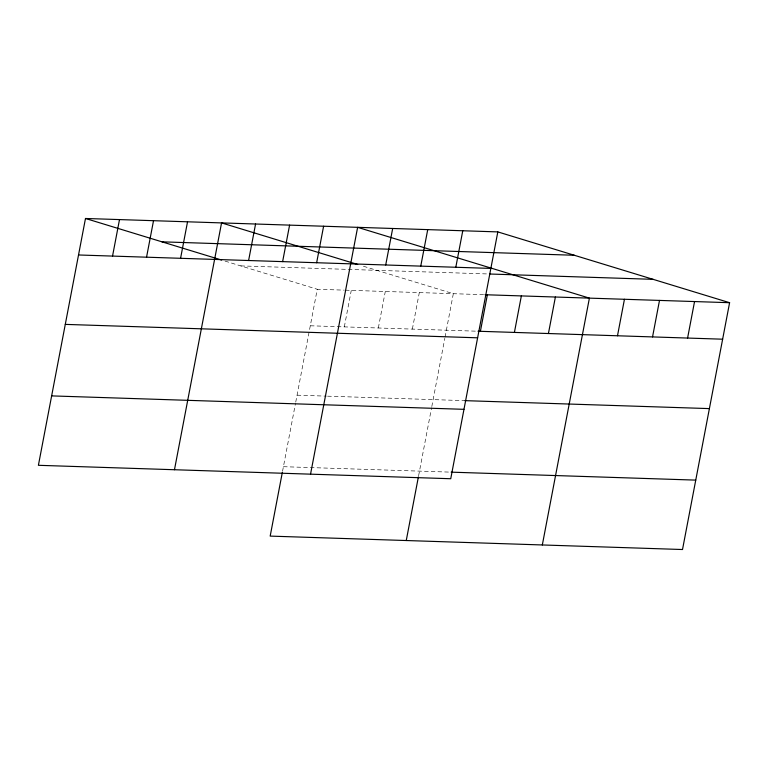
<?xml version="1.0" encoding="UTF-8"?>
<svg xmlns="http://www.w3.org/2000/svg" width="768" height="768" viewBox="0 0 768 768"><rect width="100%" height="100%" fill="white"/><g stroke="black" fill="none" stroke-linecap="round" stroke-linejoin="round"><path stroke-width="0.58" stroke-dasharray="3.84 2.88" d="M282.538 471.322L295.517 403.258M295.738 402.106L317.261 289.267L344.246 290.141M344.323 326.88L351.283 290.371M378.336 327.984L385.296 291.485M412.358 329.098L419.318 292.589M418.608 475.747L431.587 407.683M431.808 406.531L444.826 338.304M445.046 337.142L453.331 293.693L362.218 265.862M240.778 265.901L488.285 273.965M345.418 290.179L483.83 294.691M310.301 325.776L476.87 331.2M297.062 395.184L326.39 396.134M327.562 396.173L464.803 400.646M283.421 466.694L451.162 472.157M225.014 261.091L317.261 289.267"/><path stroke-width="1.15" d="M497.818 231.898L85.488 218.477L38.4 465.302L450.739 478.733L497.818 231.898L729.6 302.698L682.512 549.523L270.182 536.102L282.317 472.474M112.541 256.09L119.501 219.581M146.554 257.194L153.523 220.685M180.576 258.298L187.536 221.798M174.47 469.738L221.558 222.902L357.706 264.49M248.611 260.515L255.571 224.006M282.624 261.629L289.594 225.12M316.646 262.733L323.606 226.224M310.541 474.173L357.629 227.338L589.402 298.128L542.323 544.963M385.709 264.979L392.678 228.48M420.758 266.122L427.728 229.613M455.808 267.264L462.768 230.755M406.253 540.528L418.387 476.909M480.394 331.315L487.354 294.806M514.406 332.419L521.366 295.91M548.429 333.523L555.389 297.024M617.491 335.779L624.451 299.27M652.541 336.922L659.501 300.413M687.59 338.054L694.55 301.555M161.971 241.834L574.31 255.264M78.518 254.976L490.858 268.406M489.456 274.003L653.117 279.331M485.011 294.73L729.6 302.698M478.042 331.238L722.64 339.197M65.28 324.384L477.619 337.814M464.803 400.646L709.392 408.605M51.638 395.894L463.978 409.325M451.162 472.157L695.75 480.115M85.488 218.477L221.635 260.054"/></g></svg>
